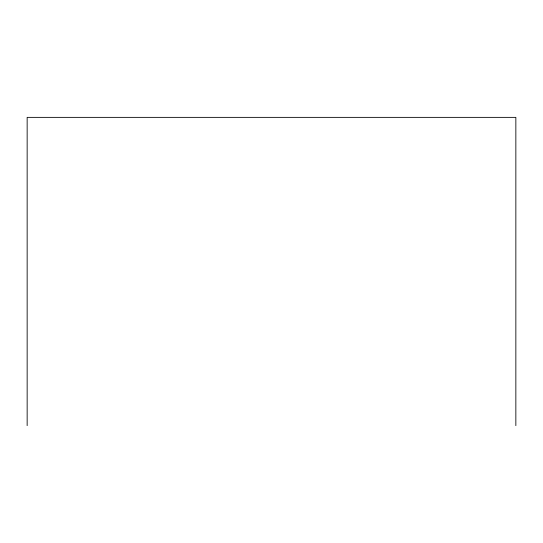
<?xml version="1.0" encoding="UTF-8"?>
<svg xmlns="http://www.w3.org/2000/svg" width="543" height="543" viewBox="0 0 543 543"><rect width="100%" height="100%" fill="white"/><g stroke="black" fill="none" stroke-linecap="round" stroke-linejoin="round"><path stroke-width="0.81" d="M515.85 425.631L515.85 117.369L27.15 117.369L27.15 425.631"/></g></svg>
